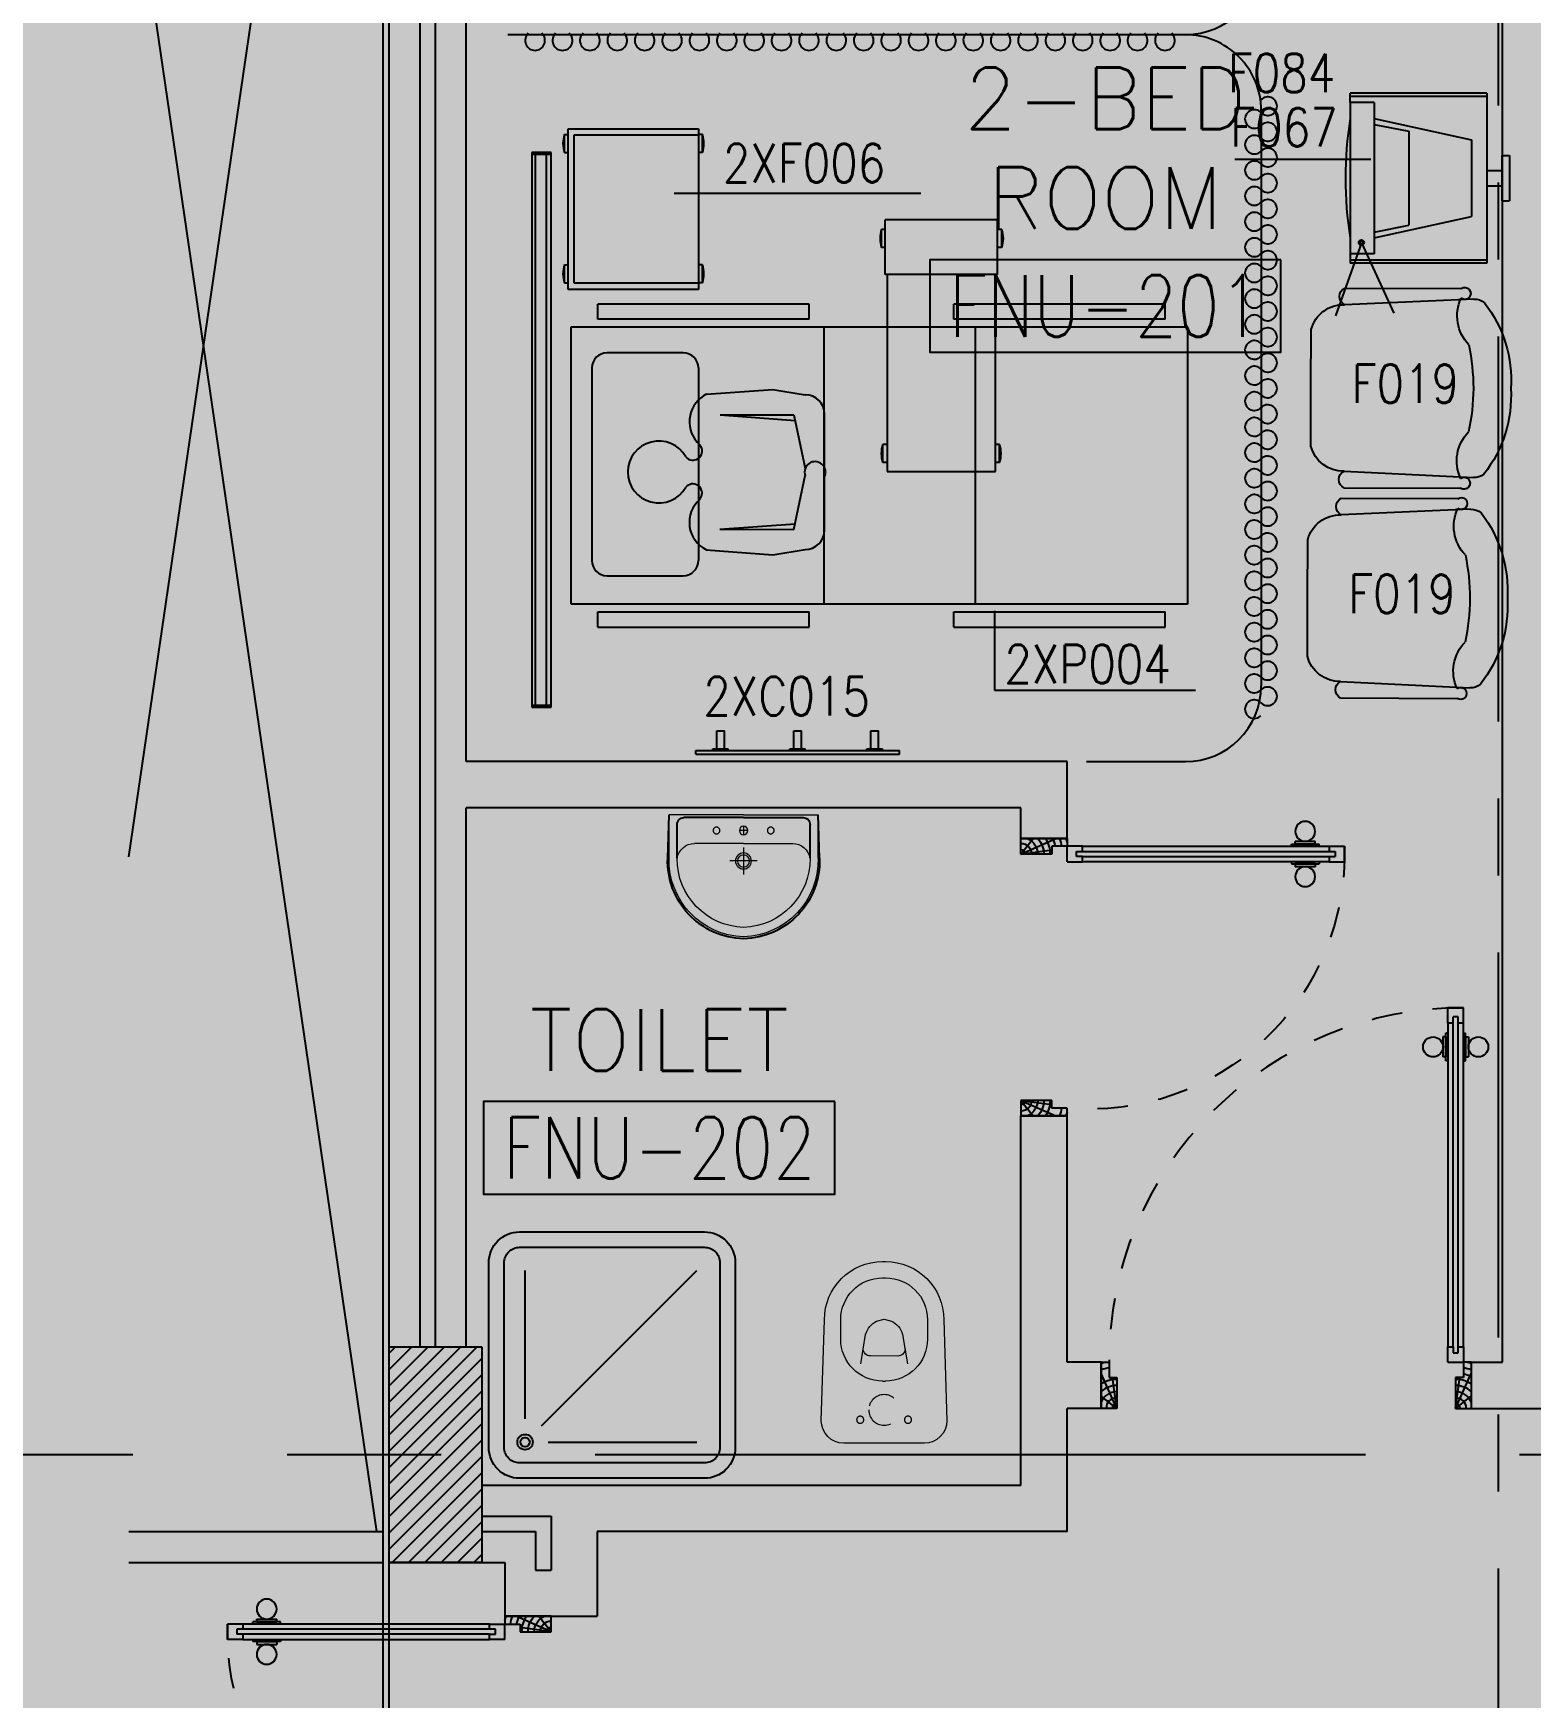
# Model space of a CAD drawing. Extents: x 88852.7 to 88945.7, y 39921.6 to 40001.1.
# Drawn here: x 88859.62 to 88864.47, y 39979.31 to 39984.71 of the extents above; entities that cross this region are included whole.
import ezdxf
from ezdxf.enums import TextEntityAlignment as Align

# ---------------------------------------------------------------- set-up
doc = ezdxf.new("R2010")
doc.units = 0
doc.header["$MEASUREMENT"] = 0
for name, pattern in [('CENTER', [2, 1.25, -0.25, 0.25, -0.25]), ('CENTER2', [1.125, 0.75, -0.125, 0.125, -0.125]), ('CENTERX2', [4, 2.5, -0.5, 0.5, -0.5]), ('DASHED', [0.75, 0.5, -0.25]), ('HIDDEN', [0.375, 0.25, -0.125]), ('HIDDEN2', [0.1875, 0.125, -0.0625])]:
    doc.linetypes.add(name, pattern=pattern)
for name, color, linetype in [('A-TEXT', 7, 'CONTINUOUS'), ('AXES', 11, 'CENTERX2'), ('AXES1', 11, 'CENTER'), ('COL', 2, 'CONTINUOUS'), ('DOOR', 7, 'CONTINUOUS'), ('EJ', 9, 'CONTINUOUS'), ('ELEV', 2, 'CONTINUOUS'), ('FIX', 3, 'CONTINUOUS'), ('HAT', 8, 'CONTINUOUS'), ('INSUL', 4, 'CONTINUOUS'), ('MEDICAL', 4, 'CONTINUOUS'), ('NON-MEDICAL', 4, 'CONTINUOUS'), ('RM-BOX', 4, 'CONTINUOUS'), ('RM-NAME', 2, 'CONTINUOUS'), ('RM-NO', 2, 'CONTINUOUS'), ('ROOF', 7, 'CONTINUOUS'), ('SHAFT', 4, 'CONTINUOUS'), ('WALL', 4, 'CONTINUOUS'), ('WIN', 3, 'CONTINUOUS')]:
    doc.layers.add(name, color=color, linetype=linetype)
doc.styles.add('ROMANS', font='ROMANS.shx', dxfattribs={"width": 0.6})
doc.dimstyles.new('DIM-OUT', dxfattribs={"dimscale": 0, "dimtxt": 0.24, "dimasz": 0.08, "dimexe": 0.02, "dimexo": 0.02, "dimgap": 0.05, "dimtad": 1, "dimdec": 0, "dimlfac": 1000, "dimzin": 0, "dimdsep": 46, "dimtxsty": 'ROMANS', "dimblk1": 'ARCHTICK', "dimblk2": 'ARCHTICK', "dimsah": 1, "dimcen": 0.01, "dimdle": 0.08, "dimclrd": 4, "dimclre": 4, "dimclrt": 2, "dimadec": 0, "dimazin": 0, "dimtp": 2, "dimtm": 2, "dimtfac": 0.114286, "dimtdec": 0, "dimtix": 1, "dimtmove": 2, "dimatfit": 3, "dimldrblk": 'ARCHTICK', "dimfxl": 0, "dimtolj": 1, "dimtzin": 0, "dimarcsym": 0})

# ---------------------------------------------------------------- blocks, each defined once
blk = doc.blocks.new('DOOR90')
at = {"layer": 'DOOR', "linetype": 'ByBlock'}
for p, q in [((0, 0), (-150, 0)), ((-200, -25), (-1000, -25)), ((-200, -42), (-1000, -42)), ((-200, -58), (-1000, -58)), ((-1000, -75), (-200, -75))]:
    blk.add_line(p, q, dxfattribs=at)
at = {"layer": 'DOOR', "color": 0, "linetype": 'ByBlock'}
for p, q in [((-150, 0), (-150, -25)), ((-150, 0), (0, 0)), ((0, -50), (0, 0)), ((-1050, -25), (-1050, -75)), ((-1050, -75), (-1050, -25)), ((-1000, -25), (-1050, -25)), ((-1020, -42), (-1020, -58)), ((-1000, -42), (-1020, -42)), ((-1000, -25), (-1000, -42)), ((-967.6, -25), (-967.6, -17.8)), ((-877.6, -17.8), (-967.6, -17.8)), ((-955, -17.8), (-955, -8.8)), ((-955, -8.8), (-890.2, -8.8)), ((-955, -17.8), (-890.2, -17.8)), ((-890.2, -17.8), (-890.2, -8.8)), ((-877.6, -25), (-877.6, -17.8)), ((-200, -42), (-200, -25)), ((-200, -25), (-150, -25)), ((-180, -42), (-200, -42)), ((-180, -58), (-180, -42)), ((-150, -75), (-150, -25)), ((-150, -25), (-100, -25)), ((-100, -25), (-100, -50)), ((-100, -50), (0, -50)), ((-1000, -75), (-1050, -75)), ((-1000, -58), (-1020, -58)), ((-1000, -58), (-1000, -75)), ((-967.6, -75), (-967.6, -82.2)), ((-877.6, -82.2), (-967.6, -82.2)), ((-955, -82.2), (-955, -91.2)), ((-955, -82.2), (-890.2, -82.2)), ((-955, -91.2), (-890.2, -91.2)), ((-890.2, -82.2), (-890.2, -91.2)), ((-877.6, -75), (-877.6, -82.2)), ((-200, -75), (-200, -58)), ((-200, -58), (-180, -58)), ((-150, -75), (-200, -75)), ((-100, -850), (0, -850)), ((-100, -875), (-100, -850)), ((0, -850), (0, -900)), ((-150, -900), (-150, -875)), ((-150, -875), (-100, -875)), ((0, -900), (-150, -900)), ((-150, -900), (0, -900))]:
    blk.add_line(p, q, dxfattribs=at)
at = {"layer": 'DOOR', "color": 9, "linetype": 'ByBlock'}
for p, q in [((0, -50), (-113.7, 0)), ((0, -50), (-40.1, 0)), ((0, -50), (-100, -36.6)), ((0, -850), (-113.7, -900)), ((0, -850), (-100, -863.4)), ((0, -850), (-40.1, -900))]:
    blk.add_line(p, q, dxfattribs=at)
at = {"layer": 'DOOR', "color": 0, "linetype": 'ByBlock'}
for centre in [(-922.6, 23.5), (-922.6, -123.5)]:
    blk.add_circle(centre, 32.4, dxfattribs=at)
at = {"layer": 'DOOR', "color": 9, "linetype": 'ByBlock'}
for centre, radius, start, end in [((0, -50), 74.4, 137.7764, 180), ((0, -50), 54.4, 113.2074, 180), ((0, -50), 154.4, 161.1053, 166.2858), ((0, -50), 134.4, 158.1598, 169.28), ((0, -50), 114.4, 154.0838, 167.3774), ((0, -50), 94.4, 148.0182, 180), ((0, -50), 34.4, 90, 180), ((0, -50), 14.4, 90, 180), ((0, -850), 94.4, 180, 211.9818), ((0, -850), 74.4, 180, 222.2236), ((0, -850), 54.4, 180, 246.7926), ((0, -850), 34.4, 180, 270), ((0, -850), 14.4, 180, 270), ((0, -850), 154.4, 193.7142, 198.8947), ((0, -850), 134.4, 190.72, 201.8402)]:
    blk.add_arc(centre, radius, start, end, dxfattribs=at)
at = {"layer": 'DOOR', "linetype": 'HIDDEN', "ltscale": 0.5}
blk.add_arc((-222.2, -50), 828.2, 178.2701, 275.003, dxfattribs=at)
blk = doc.blocks.new('DOOR100')
at = {"layer": 'DOOR', "color": 0, "linetype": 'ByBlock'}
for p, q in [((-76.1, 1251.1), (-76.1, 1301.1)), ((-76.1, 1301.1), (-26.1, 1301.1)), ((-26.1, 1301.1), (-76.1, 1301.1)), ((-26.1, 1251.1), (-26.1, 1301.1)), ((-59.1, 1251.1), (-76.1, 1251.1)), ((-59.1, 1251.1), (-59.1, 1271.1)), ((-43.1, 1271.1), (-59.1, 1271.1)), ((-43.1, 1251.1), (-43.1, 1271.1)), ((-26.1, 1251.1), (-43.1, 1251.1)), ((-92.3, 1206.1), (-92.3, 1141.3)), ((-83.3, 1206.1), (-92.3, 1206.1)), ((-83.3, 1128.7), (-83.3, 1218.7)), ((-76.1, 1218.7), (-83.3, 1218.7)), ((-83.3, 1206.1), (-83.3, 1141.3)), ((-26.1, 1218.7), (-18.9, 1218.7)), ((-18.9, 1128.7), (-18.9, 1218.7)), ((-18.9, 1206.1), (-18.9, 1141.3)), ((-18.9, 1206.1), (-9.9, 1206.1)), ((-9.9, 1206.1), (-9.9, 1141.3)), ((-83.3, 1141.3), (-92.3, 1141.3)), ((-18.9, 1141.3), (-9.9, 1141.3)), ((-76.1, 1128.7), (-83.3, 1128.7)), ((-26.1, 1128.7), (-18.9, 1128.7)), ((-76.1, 200), (-59.1, 200)), ((-76.1, 150), (-76.1, 200)), ((-59.1, 200), (-59.1, 180)), ((-59.1, 180), (-43.1, 180)), ((-43.1, 200), (-26.1, 200)), ((-43.1, 180), (-43.1, 200)), ((-26.1, 200), (-26.1, 150)), ((-1201.1, 0), (-1201.1, 150)), ((-1201.1, 150), (-1176.1, 150)), ((-1201.1, 150), (-1201.1, 0)), ((-1176.1, 150), (-1176.1, 100)), ((-76.1, 150), (-26.1, 150)), ((-1.1, 150), (-26.1, 150)), ((-26.1, 150), (-26.1, 100)), ((-1.1, 150), (-1.1, 0)), ((-1176.1, 100), (-1151.1, 100)), ((-1151.1, 100), (-1151.1, 0)), ((-51.1, 100), (-51.1, 0)), ((-26.1, 100), (-51.1, 100)), ((-1151.1, 0), (-1201.1, 0)), ((-51.1, 0), (-1.1, 0))]:
    blk.add_line(p, q, dxfattribs=at)
at = {"layer": 'DOOR', "linetype": 'ByBlock'}
for p, q in [((-76.1, 1251.1), (-76.1, 200)), ((-59.1, 200), (-59.1, 1251.1)), ((-43.1, 200), (-43.1, 1251.1)), ((-26.1, 200), (-26.1, 1251.1))]:
    blk.add_line(p, q, dxfattribs=at)
at = {"layer": 'DOOR', "color": 9, "linetype": 'ByBlock'}
for p, q in [((-1151.1, 0), (-1201.1, 113.7)), ((-51.1, 0), (-1.1, 113.7)), ((-1151.1, 0), (-1164.4, 100)), ((-51.1, 0), (-37.7, 100)), ((-1151.1, 0), (-1201.1, 40.1)), ((-51.1, 0), (-1.1, 40.1))]:
    blk.add_line(p, q, dxfattribs=at)
at = {"layer": 'DOOR', "color": 0, "linetype": 'ByBlock'}
for centre in [(-124.6, 1173.7), (22.5, 1173.7)]:
    blk.add_circle(centre, 32.4, dxfattribs=at)
at = {"layer": 'DOOR', "linetype": 'HIDDEN', "ltscale": 0.5}
blk.add_arc((-26.8, 151.9), 1149.2, 89.961, 180.0931, dxfattribs=at)
at = {"layer": 'DOOR', "color": 9, "linetype": 'ByBlock'}
for centre, radius, start, end in [((-1151.1, 0), 154.4, 103.7142, 108.8947), ((-1151.1, 0), 134.4, 100.72, 111.8402), ((-51.1, 0), 134.4, 68.1598, 79.28), ((-51.1, 0), 114.4, 64.0838, 77.3774), ((-51.1, 0), 154.4, 71.1053, 76.2858), ((-1151.1, 0), 94.4, 90, 121.9818), ((-1151.1, 0), 74.4, 90, 132.2236), ((-1151.1, 0), 54.4, 90, 156.7926), ((-51.1, 0), 94.4, 58.0182, 90), ((-51.1, 0), 74.4, 47.7764, 90), ((-51.1, 0), 54.4, 23.2074, 90), ((-1151.1, 0), 34.4, 90, 180), ((-1151.1, 0), 14.4, 90, 180), ((-51.1, 0), 34.4, 0, 90), ((-51.1, 0), 14.4, 0, 90)]:
    blk.add_arc(centre, radius, start, end, dxfattribs=at)
blk = doc.blocks.new('A$C272A55A0')
at = {"layer": 'DOOR', "color": 0, "linetype": 'ByBlock'}
for p, q in [((0, 900.4), (0, 1050.4)), ((50, 1050.4), (0, 1050.4)), ((50, 950.4), (50, 1050.4)), ((1750, 950.4), (1750, 1050.4)), ((1750, 1050.4), (1800, 1050.4)), ((1800, 1050.4), (1800, 900.4)), ((25, 950.4), (50, 950.4)), ((25, 900.4), (25, 950.4)), ((1775, 950.4), (1750, 950.4)), ((1775, 900.4), (1775, 950.4)), ((0, 900.4), (25, 900.4)), ((75, 900.4), (25, 900.4)), ((25, 850.4), (25, 900.4)), ((58, 870.4), (42, 870.4)), ((42, 870.4), (42, 850.4)), ((58, 850.4), (58, 870.4)), ((75, 900.4), (75, 850.4)), ((1725, 900.4), (1775, 900.4)), ((1725, 900.4), (1725, 850.4)), ((1742, 870.4), (1758, 870.4)), ((1742, 850.4), (1742, 870.4)), ((1758, 870.4), (1758, 850.4)), ((1800, 900.4), (1775, 900.4)), ((1775, 850.4), (1775, 900.4)), ((42, 850.4), (25, 850.4)), ((75, 850.4), (58, 850.4)), ((1725, 850.4), (1742, 850.4)), ((1758, 850.4), (1775, 850.4)), ((1725, 172.7), (1717.8, 172.7)), ((1717.8, 172.7), (1717.8, 82.7)), ((1775, 172.7), (1782.2, 172.7)), ((1782.2, 172.7), (1782.2, 82.7)), ((1717.8, 160.1), (1708.8, 160.1)), ((1708.8, 95.3), (1708.8, 160.1)), ((1717.8, 95.3), (1717.8, 160.1)), ((1782.2, 160.1), (1791.2, 160.1)), ((1782.2, 95.3), (1782.2, 160.1)), ((1791.2, 95.3), (1791.2, 160.1)), ((1717.8, 95.3), (1708.8, 95.3)), ((1725, 82.7), (1717.8, 82.7)), ((1775, 82.7), (1782.2, 82.7)), ((1782.2, 95.3), (1791.2, 95.3)), ((25, 50.4), (42, 50.4)), ((25, 50.4), (25, 0.4)), ((25, 0.4), (75, 0.4)), ((75, 0.4), (25, 0.4)), ((42, 50.4), (42, 30.4)), ((42, 30.4), (58, 30.4)), ((58, 50.4), (75, 50.4)), ((58, 50.4), (58, 30.4)), ((75, 50.4), (75, 0.4)), ((1742, 50.4), (1725, 50.4)), ((1725, 50.4), (1725, 0.4)), ((1775, 0.4), (1725, 0.4)), ((1725, 0.4), (1775, 0.4)), ((1742, 50.4), (1742, 30.4)), ((1758, 30.4), (1742, 30.4)), ((1775, 50.4), (1758, 50.4)), ((1758, 50.4), (1758, 30.4)), ((1775, 50.4), (1775, 0.4))]:
    blk.add_line(p, q, dxfattribs=at)
at = {"layer": 'DOOR', "color": 9, "linetype": 'ByBlock'}
for p, q in [((50, 1050.4), (0, 1010.2)), ((50, 1050.4), (0, 936.6)), ((50, 1050.4), (36.6, 950.4)), ((1750, 1050.4), (1800, 1010.2)), ((1750, 1050.4), (1800, 936.6)), ((1750, 1050.4), (1763.4, 950.4))]:
    blk.add_line(p, q, dxfattribs=at)
at = {"layer": 'DOOR', "linetype": 'ByBlock'}
for p, q in [((25, 850.4), (25, 50.4)), ((42, 850.4), (42, 50.4)), ((58, 850.4), (58, 50.4)), ((75, 50.4), (75, 850.4)), ((1725, 50.4), (1725, 850.4)), ((1742, 850.4), (1742, 50.4)), ((1758, 850.4), (1758, 50.4)), ((1775, 850.4), (1775, 50.4))]:
    blk.add_line(p, q, dxfattribs=at)
at = {"layer": 'DOOR', "color": 0, "linetype": 'ByBlock'}
for centre in [(1676.5, 127.7), (1823.5, 127.7)]:
    blk.add_circle(centre, 32.4, dxfattribs=at)
at = {"layer": 'DOOR', "color": 9, "linetype": 'ByBlock'}
for centre, radius, start, end in [((50, 1050.4), 54.4, 203.2074, 270), ((50, 1050.4), 34.4, 180, 270), ((50, 1050.4), 14.4, 180, 270), ((1750, 1050.4), 14.4, 270, 0), ((1750, 1050.4), 34.4, 270, 0), ((1750, 1050.4), 54.4, 270, 336.7926), ((50, 1050.4), 74.4, 227.7764, 270), ((1750, 1050.4), 74.4, 270, 312.2236), ((50, 1050.4), 94.4, 238.0182, 270), ((50, 1050.4), 114.4, 244.0838, 257.3774), ((50, 1050.4), 134.4, 248.1598, 259.28), ((1750, 1050.4), 94.4, 270, 301.9818), ((1750, 1050.4), 114.4, 282.6226, 295.9162), ((1750, 1050.4), 134.4, 280.72, 291.8402), ((50, 1050.4), 154.4, 251.1053, 256.2858), ((1750, 1050.4), 154.4, 283.7142, 288.8947)]:
    blk.add_arc(centre, radius, start, end, dxfattribs=at)
at = {"layer": 'DOOR', "linetype": 'HIDDEN', "ltscale": 0.5}
for centre, start, end in [((50, 851.4), 268.3174, 3.2965), ((1750, 851.4), 176.7035, 271.6826)]:
    blk.add_arc(centre, 851.4, start, end, dxfattribs=at)
at = {"layer": 'WALL', "linetype": 'ByBlock'}
blk.add_line((1800, 900.4), (1800, 1050.4), dxfattribs=at)
blk = doc.blocks.new('C11')
at = {"layer": 'HAT'}
h = blk.add_hatch(dxfattribs=at)
h.set_pattern_fill('ANSI31', color=256, scale=300, style=0)
h.set_pattern_definition([(45, (-248556.182, -75061.005), (-26.5165043, 26.5165043), [])])
h.paths.add_polyline_path([(300, 700), (0, 700), (0, 350), (300, 350)])
h.paths.add_polyline_path([(300, 350), (0, 350), (0, 0), (300, 0)])
at = {"layer": 'COL'}
blk.add_lwpolyline([(300, 700), (300, 0), (0, 0), (0, 700)], close=True, dxfattribs=at)
blk = doc.blocks.new('RM1')
at = {"layer": 'RM-BOX'}
blk.add_lwpolyline([(569.9, -200), (-569.9, -200), (-569.9, -500), (569.9, -500)], close=True, dxfattribs=at)
at = {"layer": 'RM-NAME', "style": 'ROMANS'}
for tag, p in [('ROOMNAME1', (0, 323.8)), ('ROOMNAME2', (0, 0))]:
    blk.add_attdef(tag, text='', height=200, dxfattribs=at).set_placement(p, align=Align.MIDDLE)
at = {"layer": 'RM-NO', "style": 'ROMANS', "width": 0.8}
blk.add_attdef('ROOMNO', text='', height=200, dxfattribs=at).set_placement((0, -350), align=Align.MIDDLE)
blk = doc.blocks.new('LAV1')
at = {"layer": 'FIX', "linetype": 'DASHED', "lineweight": 20, "ltscale": 0.05}
for p, q in [((-0.5, 170), (-0.5, 270)), ((-0.5, 170), (-0.5, 270)), ((49.5, 220), (-50.5, 220))]:
    blk.add_line(p, q, dxfattribs=at)
at = {"layer": 'FIX', "linetype": 'ByBlock', "ltscale": 0.3}
for p, q in [((-280, 210), (-275, 50)), ((-245, 210), (-245, 85)), ((245, 210), (245, 85)), ((280, 210), (275, 50)), ((0, 60), (-220.2, 60)), ((0, 60), (220.2, 60))]:
    blk.add_line(p, q, dxfattribs=at)
at = {"layer": 'FIX', "linetype": 'Continuous', "lineweight": 20}
for p, q in [((-275, 210), (-275, 50)), ((275, 210), (275, 50)), ((0, 155), (-181.4, 155)), ((0, 155), (181.4, 155)), ((0, 50), (-275, 50)), ((0, 50), (-252.5, 50)), ((0, 50), (275, 50)), ((0, 50), (252.5, 50))]:
    blk.add_line(p, q, dxfattribs=at)
at = {"layer": 'FIX', "lineweight": 20}
for p, q in [((0, 92), (0, 123)), ((15.6, 107.5), (-15.5, 107.5))]:
    blk.add_line(p, q, dxfattribs=at)
for centre, radius in [((-0.5, 220), 29.5), ((-0.5, 220), 22.5), ((0, 107.5), 15.5)]:
    blk.add_circle(centre, radius, dxfattribs=at)
at = {"layer": 'FIX', "linetype": 'HIDDEN', "lineweight": 20, "ltscale": 0.05}
for centre in [(-100, 107.5), (100, 107.5)]:
    blk.add_circle(centre, 12.4, dxfattribs=at)
at = {"layer": 'FIX', "linetype": 'ByBlock', "ltscale": 0.3}
for centre, radius, start, end in [((6.9, 220), 287, 91.37765, 182.00641), ((-6.9, 220), 287, 357.99359, 88.62235), ((-220.1, 84.9), 24.9, 179.70214, 269.94861), ((220.1, 84.9), 24.9, 270.05139, 0.29786)]:
    blk.add_arc(centre, radius, start, end, dxfattribs=at)
at = {"layer": 'FIX', "linetype": 'Continuous', "lineweight": 20}
for centre, radius, start, end in [((8.4, 216.7), 283.4, 91.6988, 181.35097), ((-8.4, 216.7), 283.4, 358.64903, 88.3012), ((7.6, 212.5), 252.7, 91.73281, 180.48842), ((-7.6, 212.5), 252.7, 359.51158, 88.26719), ((-179.2, 221.8), 66.9, 190.20056, 268.07863), ((179.2, 221.8), 66.9, 271.92137, 349.79944)]:
    blk.add_arc(centre, radius, start, end, dxfattribs=at)
blk = doc.blocks.new('WC1')
at = {"layer": 'FIX', "lineweight": 20}
for p, q in [((-210, 203.8), (-538, 193.8)), ((-475, 140.8), (-538, 140.8)), ((-137, 0), (-137, 130.8)), ((-394.8, 75.7), (-490.4, 60.1)), ((-727, 4.8), (-727, -4.8)), ((-674, 4.8), (-674, -4.8)), ((-533.7, 24.2), (-539.5, 0)), ((-539.5, 0), (-533.7, -24.2)), ((-339, 4.8), (-339, -4.8)), ((-137, -130.8), (-137, 0)), ((-490.4, -60.1), (-394.8, -75.7)), ((-538, -140.8), (-475, -140.8)), ((-538, -193.8), (-210, -203.8)), ((-213.2, -203.8), (-210, -203.8))]:
    blk.add_line(p, q, dxfattribs=at)
at = {"layer": 'FIX', "linetype": 'Continuous', "lineweight": 20}
blk.add_line((-420.1, -47.3), (-420.4, 44.6), dxfattribs=at)
at = {"layer": 'FIX', "linetype": 'HIDDEN', "lineweight": 20, "ltscale": 0.05}
for centre in [(-213.2, 77.5), (-213.2, -77.5)]:
    blk.add_circle(centre, 11.6, dxfattribs=at)
at = {"layer": 'FIX', "linetype": 'HIDDEN2', "lineweight": 20, "ltscale": 0.3}
blk.add_circle((-245, 0), 49.8, dxfattribs=at)
at = {"layer": 'FIX', "lineweight": 20}
for centre, radius, start, end in [((-538, 4.8), 189, 90, 180), ((-210, 130.8), 73, 360, 90), ((-538, 4.8), 136, 90, 180), ((-475, 4.8), 136, 360, 90), ((-464.4, -17.6), 82, 108.496, 128.9242), ((-473, -6.9), 68.2, 128.9242, 152.8468), ((-538, -4.8), 189, 180, 270), ((-538, -4.8), 136, 180, 270), ((-473, 6.9), 68.2, 207.1532, 231.0758), ((-464.4, 17.6), 82, 231.0758, 251.504), ((-475, -4.8), 136, 270, 0), ((-210, -130.8), 73, 270, 0)]:
    blk.add_arc(centre, radius, start, end, dxfattribs=at)
at = {"layer": 'FIX', "linetype": 'Continuous', "lineweight": 20}
for centre, start, end in [((-442.7, 45.5), 357.6662, 91.6121), ((-442.4, -45.6), 268.3879, 2.3338)]:
    blk.add_arc(centre, 22.3, start, end, dxfattribs=at)
blk = doc.blocks.new('SHR1')
at = {"layer": 'FIX'}
for p, q in [((-195.7, 195.7), (-700, 700)), ((-142.7, 217.7), (-142.7, 700)), ((-217.7, 142.7), (-700, 142.7))]:
    blk.add_line(p, q, dxfattribs=at)
for points in [[(-825, 125), (-825, 725, -0.414214), (-725, 825), (-125, 825, -0.414214), (-25, 725), (-25, 125, -0.414214), (-125, 25), (-725, 25, -0.414214)], [(-775, 125), (-775, 725, -0.414214), (-725, 775), (-125, 775, -0.414214), (-75, 725), (-75, 125, -0.414214), (-125, 75), (-725, 75, -0.414214)]]:
    blk.add_lwpolyline(points, format="xyb", close=True, dxfattribs=at)
for radius in [25, 15]:
    blk.add_circle((-142.7, 142.7), radius, dxfattribs=at)

msp = doc.modelspace()

# ---------------------------------------------------------------- linework, layer by layer
at = {"layer": 'AXES'}
for p, q in [((88860.7503, 39921.6153), (88860.7503, 40000.0779)), ((88860.7703, 39921.6132), (88860.7703, 40000.0759)), ((88853.4386, 39980.0996), (88876.9703, 39980.0996))]:
    msp.add_line(p, q, dxfattribs=at)
at = {"layer": 'AXES1'}
msp.add_line((88864.3703, 39928.4796), (88864.3703, 39987.2996), dxfattribs=at)
msp.add_line((88864.3703, 39928.4796), (88864.3703, 39987.2996), dxfattribs=at)
at = {"layer": 'EJ'}
for p, q in [((88860.7503, 39977.5996), (88860.7503, 39979.7496)), ((88860.7703, 39977.5996), (88860.7703, 39979.7496))]:
    msp.add_line(p, q, dxfattribs=at)
at = {"layer": 'ELEV', "linetype": 'CENTER2', "const_width": 0.12}
msp.add_lwpolyline([(88859.8638, 39926.1604), (88859.8638, 39989.6996)], dxfattribs=at)
at = {"layer": 'INSUL'}
for p, q in [((88860.8703, 39980.4496), (88860.8703, 39987.0496)), ((88860.9203, 39980.4496), (88860.9203, 39987.0496)), ((88861.0703, 39979.8996), (88861.2953, 39979.8996)), ((88861.2953, 39979.8996), (88861.2953, 39979.7246)), ((88861.0703, 39979.8496), (88861.2453, 39979.8496)), ((88861.2453, 39979.8496), (88861.2453, 39979.7246)), ((88861.2453, 39979.7246), (88861.2953, 39979.7246))]:
    msp.add_line(p, q, dxfattribs=at)
at = {"layer": 'MEDICAL'}
for p, q in [((88863.354, 39984.7098), (88861.1553, 39984.7098)), ((88864.3322, 39984.5195), (88863.8893, 39984.5195)), ((88863.8893, 39984.4899), (88863.8893, 39984.5195)), ((88864.3322, 39984.5096), (88863.8893, 39984.5096)), ((88863.8893, 39984.4899), (88863.8893, 39983.9978)), ((88863.9666, 39984.4899), (88863.8893, 39984.4899)), ((88863.9666, 39984.4899), (88863.9666, 39983.9978)), ((88864.3322, 39984.5195), (88864.3322, 39983.9683)), ((88863.9666, 39984.4372), (88864.283, 39984.3686)), ((88861.3389, 39984.3859), (88861.3511, 39984.3859)), ((88861.3389, 39984.3268), (88861.3389, 39984.3859)), ((88861.3511, 39983.883), (88861.3511, 39984.4047)), ((88861.3511, 39984.4047), (88861.7743, 39984.4047)), ((88861.3708, 39983.9027), (88861.3708, 39984.385)), ((88861.3708, 39984.385), (88861.7743, 39984.385)), ((88861.7743, 39984.4047), (88861.7743, 39983.883)), ((88861.7865, 39984.3859), (88861.7743, 39984.3859)), ((88861.7865, 39984.3268), (88861.7865, 39984.3859)), ((88863.9666, 39984.4186), (88864.0791, 39984.3966)), ((88864.0791, 39984.3966), (88864.0791, 39984.0911)), ((88861.2957, 39984.3273), (88861.2326, 39984.3273)), ((88861.2326, 39984.3273), (88861.2326, 39982.5269)), ((88861.2957, 39984.3211), (88861.2326, 39984.3211)), ((88861.2442, 39984.3211), (88861.2442, 39982.533)), ((88861.2811, 39982.533), (88861.2811, 39984.3211)), ((88861.2957, 39982.5269), (88861.2957, 39984.3273)), ((88861.3389, 39984.3268), (88861.3511, 39984.3268)), ((88861.7865, 39984.3268), (88861.7743, 39984.3268)), ((88864.283, 39984.3686), (88864.283, 39984.1191)), ((88864.3814, 39984.3177), (88864.4058, 39984.3177)), ((88864.3814, 39984.3177), (88864.3814, 39984.1701)), ((88864.4058, 39984.3177), (88864.4058, 39984.1701)), ((88864.3322, 39984.2685), (88864.3814, 39984.2685)), ((88864.3322, 39984.2193), (88864.3814, 39984.2193)), ((88864.3814, 39984.1701), (88864.4058, 39984.1701)), ((88862.3801, 39983.9316), (88862.3801, 39984.1087)), ((88862.7442, 39984.1087), (88862.3801, 39984.1087)), ((88862.7442, 39983.9316), (88862.7442, 39984.1087)), ((88863.9666, 39984.0505), (88864.283, 39984.1191)), ((88862.3801, 39984.0777), (88862.3681, 39984.0777)), ((88862.3681, 39984.0186), (88862.3681, 39984.0777)), ((88862.7585, 39984.0777), (88862.7442, 39984.0777)), ((88862.7585, 39984.0186), (88862.7585, 39984.0777)), ((88863.9666, 39984.0692), (88864.0791, 39984.0911)), ((88862.3801, 39984.0186), (88862.3681, 39984.0186)), ((88862.7585, 39984.0186), (88862.7442, 39984.0186)), ((88863.9255, 39984.0343), (88863.8407, 39983.7975)), ((88863.8893, 39983.9978), (88863.8893, 39983.9683)), ((88863.9666, 39983.9978), (88863.8893, 39983.9978)), ((88863.9255, 39984.0343), (88864.0303, 39983.8057)), ((88861.3389, 39983.9631), (88861.3511, 39983.9631)), ((88861.3389, 39983.9041), (88861.3389, 39983.9631)), ((88861.7865, 39983.9631), (88861.7743, 39983.9631)), ((88861.7865, 39983.9041), (88861.7865, 39983.9631)), ((88864.3322, 39983.9781), (88863.8893, 39983.9781)), ((88864.3322, 39983.9683), (88863.8893, 39983.9683)), ((88861.3389, 39983.9041), (88861.3511, 39983.9041)), ((88861.7743, 39983.9027), (88861.3708, 39983.9027)), ((88861.7865, 39983.9041), (88861.7743, 39983.9041)), ((88862.7442, 39983.9316), (88862.3801, 39983.9316)), ((88862.3862, 39983.9316), (88862.3862, 39983.2918)), ((88862.7381, 39983.2918), (88862.7381, 39983.9316)), ((88861.7743, 39983.883), (88861.3511, 39983.883)), ((88861.4469, 39983.7858), (88861.4469, 39983.835)), ((88862.1326, 39983.835), (88861.4469, 39983.835)), ((88862.1326, 39983.7858), (88862.1326, 39983.835)), ((88862.6027, 39983.7858), (88862.6027, 39983.835)), ((88863.2884, 39983.835), (88862.6027, 39983.835)), ((88863.2884, 39983.7858), (88863.2884, 39983.835)), ((88862.1326, 39983.7858), (88861.4469, 39983.7858)), ((88863.2884, 39983.7858), (88862.6027, 39983.7858)), ((88861.3609, 39983.7608), (88863.3609, 39983.7608)), ((88861.3609, 39982.8608), (88861.3609, 39983.7608)), ((88862.1813, 39982.8608), (88862.1813, 39983.7608)), ((88862.6734, 39982.8608), (88862.6734, 39983.7608)), ((88863.3609, 39983.7608), (88863.3609, 39982.8608)), ((88861.7244, 39983.6769), (88861.477, 39983.6769)), ((88861.4278, 39983.6277), (88861.4278, 39983.0024)), ((88861.7737, 39983.6277), (88861.7737, 39983.0024)), ((88862.3862, 39983.3797), (88862.3719, 39983.3797)), ((88862.3719, 39983.3206), (88862.3719, 39983.3797)), ((88862.751, 39983.3797), (88862.7381, 39983.3797)), ((88862.751, 39983.3206), (88862.751, 39983.3797)), ((88862.3862, 39983.3206), (88862.3719, 39983.3206)), ((88862.3862, 39983.2918), (88862.7381, 39983.2918)), ((88862.751, 39983.3206), (88862.7381, 39983.3206)), ((88861.477, 39982.9531), (88861.7244, 39982.9531)), ((88863.3609, 39982.8608), (88861.3609, 39982.8608)), ((88861.4469, 39982.7866), (88861.4469, 39982.8358)), ((88861.4469, 39982.8358), (88862.1326, 39982.8358)), ((88862.1326, 39982.7866), (88862.1326, 39982.8358)), ((88862.6027, 39982.8358), (88863.2884, 39982.8358)), ((88862.6027, 39982.7866), (88862.6027, 39982.8358)), ((88863.2884, 39982.7866), (88863.2884, 39982.8358)), ((88861.4469, 39982.7866), (88862.1326, 39982.7866)), ((88862.6027, 39982.7866), (88863.2884, 39982.7866)), ((88861.2326, 39982.533), (88861.2957, 39982.533)), ((88861.2326, 39982.5269), (88861.2957, 39982.5269)), ((88863.0328, 39982.3496), (88863.354, 39982.3496))]:
    msp.add_line(p, q, dxfattribs=at)
at = {"layer": 'MEDICAL', "color": 15}
msp.add_line((88863.6001, 39984.4638), (88863.6001, 39982.5956), dxfattribs=at)
at = {"layer": 'MEDICAL', "const_width": 0.000738}
for points in [[(88863.8407, 39983.8201, 1), (88863.8407, 39983.8194, 1)], [(88864.0303, 39983.8286, 1), (88864.0303, 39983.8279, 1)]]:
    msp.add_lwpolyline(points, format="xyb", close=True, dxfattribs=at)
at = {"layer": 'MEDICAL'}
for radius in [0.00868, 0.00533]:
    msp.add_circle((88863.9251, 39984.0348), radius, dxfattribs=at)
for centre, radius, start, end in [((88863.354, 39984.9559), 0.2461, 270, 0), ((88863.354, 39984.4638), 0.2461, 359.9987, 90), ((88865.0592, 39984.2439), 1.1858, 170.6153, 189.3847), ((88861.4251, 39984.3563), 0.091, 161.0754, 198.9246), ((88861.7004, 39984.3563), 0.091, 341.0754, 18.9246), ((88862.4542, 39984.0482), 0.091, 161.0754, 198.9246), ((88862.6723, 39984.0482), 0.091, 341.0754, 18.9246), ((88861.4251, 39983.9336), 0.091, 161.0754, 198.9246), ((88861.7004, 39983.9336), 0.091, 341.0754, 18.9246), ((88861.477, 39983.6277), 0.0492, 90, 180), ((88861.7244, 39983.6277), 0.0492, 0, 90), ((88862.458, 39983.3501), 0.091, 161.0754, 198.9246), ((88862.6649, 39983.3501), 0.091, 341.0754, 18.9246), ((88861.477, 39983.0024), 0.0492, 180, 270), ((88861.7244, 39983.0024), 0.0492, 270, 0), ((88863.354, 39982.5956), 0.2461, 270, 0)]:
    msp.add_arc(centre, radius, start, end, dxfattribs=at)
at = {"layer": 'MEDICAL', "color": 15}
for centre, radius, start, end in [((88861.2436, 39984.691), 0.0322, 133.5684, 46.4316), ((88861.3325, 39984.691), 0.0322, 133.5684, 46.4316), ((88861.4214, 39984.691), 0.0322, 133.5684, 46.4316), ((88861.5102, 39984.691), 0.0322, 133.5684, 46.4316), ((88861.5991, 39984.691), 0.0322, 133.5684, 46.4316), ((88861.688, 39984.691), 0.0322, 133.5684, 46.4316), ((88861.7768, 39984.691), 0.0322, 133.5684, 46.4316), ((88861.8657, 39984.691), 0.0322, 133.5684, 46.4316), ((88861.9546, 39984.691), 0.0322, 133.5684, 46.4316), ((88862.0434, 39984.691), 0.0322, 133.5684, 46.4316), ((88862.1323, 39984.691), 0.0322, 133.5684, 46.4316), ((88862.2212, 39984.691), 0.0322, 133.5684, 46.4316), ((88862.31, 39984.691), 0.0322, 133.5684, 46.4316), ((88862.3989, 39984.691), 0.0322, 133.5684, 46.4316), ((88862.4878, 39984.691), 0.0322, 133.5684, 46.4316), ((88862.5766, 39984.691), 0.0322, 133.5684, 46.4316), ((88862.6655, 39984.691), 0.0322, 133.5684, 46.4316), ((88862.7544, 39984.691), 0.0322, 133.5684, 46.4316), ((88862.8432, 39984.691), 0.0322, 133.5684, 46.4316), ((88862.9321, 39984.691), 0.0322, 133.5684, 46.4316), ((88863.021, 39984.691), 0.0322, 133.5684, 46.4316), ((88863.1098, 39984.691), 0.0322, 133.5684, 46.4316), ((88863.1987, 39984.691), 0.0322, 133.5684, 46.4316), ((88863.2876, 39984.691), 0.0322, 133.5684, 46.4316), ((88863.6212, 39984.4778), 0.0302, 223.5684, 136.4316), ((88863.5775, 39984.4361), 0.0302, 43.5684, 316.4316), ((88863.5775, 39984.3528), 0.0302, 43.5684, 316.4316), ((88863.6212, 39984.3945), 0.0302, 223.5684, 136.4316), ((88863.6212, 39984.3111), 0.0302, 223.5684, 136.4316), ((88863.5775, 39984.2695), 0.0302, 43.5684, 316.4316), ((88863.5775, 39984.1862), 0.0302, 43.5684, 316.4316), ((88863.6212, 39984.2278), 0.0302, 223.5684, 136.4316), ((88863.6212, 39984.1445), 0.0302, 223.5684, 136.4316), ((88863.5775, 39984.1029), 0.0302, 43.5684, 316.4316), ((88863.5775, 39984.0195), 0.0302, 43.5684, 316.4316), ((88863.6212, 39984.0612), 0.0302, 223.5684, 136.4316), ((88863.6212, 39983.9779), 0.0302, 223.5684, 136.4316), ((88863.5775, 39983.9362), 0.0302, 43.5684, 316.4316), ((88863.6212, 39983.8946), 0.0302, 223.5684, 136.4316), ((88863.5775, 39983.8529), 0.0302, 43.5684, 316.4316), ((88863.6212, 39983.8113), 0.0302, 223.5684, 136.4316), ((88863.5775, 39983.7696), 0.0302, 43.5684, 316.4316), ((88863.6212, 39983.7279), 0.0302, 223.5684, 136.4316), ((88863.5775, 39983.6863), 0.0302, 43.5684, 316.4316), ((88863.6212, 39983.6446), 0.0302, 223.5684, 136.4316), ((88863.5775, 39983.603), 0.0302, 43.5684, 316.4316), ((88863.6212, 39983.5613), 0.0302, 223.5684, 136.4316), ((88863.5775, 39983.5197), 0.0302, 43.5684, 316.4316), ((88863.6212, 39983.478), 0.0302, 223.5684, 136.4316), ((88863.5775, 39983.4363), 0.0302, 43.5684, 316.4316), ((88863.6212, 39983.3947), 0.0302, 223.5684, 136.4316), ((88863.5775, 39983.353), 0.0302, 43.5684, 316.4316), ((88863.5775, 39983.2697), 0.0302, 43.5684, 316.4316), ((88863.6212, 39983.3114), 0.0302, 223.5684, 136.4316), ((88863.6212, 39983.2281), 0.0302, 223.5684, 136.4316), ((88863.5775, 39983.1864), 0.0302, 43.5684, 316.4316), ((88863.5775, 39983.1031), 0.0302, 43.5684, 316.4316), ((88863.6212, 39983.1448), 0.0302, 223.5684, 136.4316), ((88863.6212, 39983.0614), 0.0302, 223.5684, 136.4316), ((88863.5775, 39983.0198), 0.0302, 43.5684, 316.4316), ((88863.5775, 39982.9365), 0.0302, 43.5684, 316.4316), ((88863.6212, 39982.9781), 0.0302, 223.5684, 136.4316), ((88863.6212, 39982.8948), 0.0302, 223.5684, 136.4316), ((88863.5775, 39982.8532), 0.0302, 43.5684, 316.4316), ((88863.6212, 39982.8115), 0.0302, 223.5684, 136.4316), ((88863.5775, 39982.7698), 0.0302, 43.5684, 316.4316), ((88863.6212, 39982.7282), 0.0302, 223.5684, 136.4316), ((88863.5775, 39982.6865), 0.0302, 43.5684, 316.4316), ((88863.6212, 39982.6449), 0.0302, 223.5684, 136.4316), ((88863.5775, 39982.6032), 0.0302, 43.5684, 316.4316), ((88863.6212, 39982.5616), 0.0302, 223.5684, 136.4316), ((88863.5775, 39982.5199), 0.0302, 43.5684, 316.4316)]:
    msp.add_arc(centre, radius, start, end, dxfattribs=at)
at = {"layer": 'NON-MEDICAL', "extrusion": (0, 0, -1)}
for p, q in [((88863.8709, 39983.8872), (88864.2493, 39983.8859)), ((88864.2906, 39983.8513), (88863.8707, 39983.8332)), ((88863.7617, 39983.5633), (88863.7624, 39983.7525)), ((88863.7611, 39983.3742), (88863.7617, 39983.5633)), ((88863.8689, 39983.2927), (88864.2886, 39983.2718)), ((88863.8687, 39983.2387), (88864.247, 39983.2374)), ((88863.8597, 39983.2047), (88864.2381, 39983.2034)), ((88864.2794, 39983.1688), (88863.8595, 39983.1507)), ((88863.7505, 39982.8808), (88863.7512, 39983.07)), ((88863.7499, 39982.6916), (88863.7505, 39982.8808)), ((88863.8577, 39982.6102), (88864.2774, 39982.5893)), ((88863.8575, 39982.5562), (88864.2358, 39982.5549))]:
    msp.add_line(p, q, dxfattribs=at)
at = {"layer": 'NON-MEDICAL'}
for p, q in [((88861.7999, 39983.5427), (88862.0156, 39983.5577)), ((88862.0156, 39983.5577), (88862.1203, 39983.5409)), ((88861.8439, 39983.4754), (88862.0837, 39983.4751)), ((88861.8439, 39983.4754), (88862.0875, 39983.4568)), ((88862.0837, 39983.4751), (88862.1201, 39983.301)), ((88862.1829, 39983.3045), (88862.1831, 39983.4779)), ((88862.0832, 39983.1038), (88862.1201, 39983.2781)), ((88862.1827, 39983.1008), (88862.1829, 39983.2747)), ((88861.8434, 39983.1041), (88862.0871, 39983.1221)), ((88861.8434, 39983.1041), (88862.0832, 39983.1038)), ((88861.7993, 39983.037), (88862.015, 39983.0215)), ((88862.015, 39983.0215), (88862.1197, 39983.038)), ((88861.8329, 39982.391), (88861.8329, 39982.4495)), ((88861.8329, 39982.4495), (88861.8583, 39982.4495)), ((88861.8583, 39982.391), (88861.8583, 39982.4495)), ((88862.0829, 39982.4495), (88862.1083, 39982.4495)), ((88862.0829, 39982.391), (88862.0829, 39982.4495)), ((88862.1083, 39982.391), (88862.1083, 39982.4495)), ((88862.3329, 39982.4495), (88862.3583, 39982.4495)), ((88862.3329, 39982.391), (88862.3329, 39982.4495)), ((88862.3583, 39982.391), (88862.3583, 39982.4495)), ((88861.7654, 39982.386), (88862.4258, 39982.386)), ((88861.7654, 39982.3733), (88861.7654, 39982.386)), ((88861.7654, 39982.3733), (88862.4258, 39982.3733)), ((88861.8206, 39982.386), (88861.8206, 39982.391)), ((88861.8206, 39982.391), (88861.8706, 39982.391)), ((88861.8706, 39982.386), (88861.8706, 39982.391)), ((88862.0706, 39982.386), (88862.0706, 39982.391)), ((88862.0706, 39982.391), (88862.1206, 39982.391)), ((88862.1206, 39982.386), (88862.1206, 39982.391)), ((88862.3206, 39982.391), (88862.3706, 39982.391)), ((88862.3206, 39982.386), (88862.3206, 39982.391)), ((88862.3706, 39982.386), (88862.3706, 39982.391)), ((88862.4258, 39982.3733), (88862.4258, 39982.386))]:
    msp.add_line(p, q, dxfattribs=at)
at = {"layer": 'NON-MEDICAL', "extrusion": (0, 0, -1)}
for centre, radius, start, end in [((-88863.8849, 39983.8602), 0.0304, 297.6172, 62.7745), ((-88864.2605, 39983.8699), 0.0195, 55.0399, 305.3517), ((-88863.8669, 39983.7253), 0.108, 14.5956, 92.0562), ((-88864.3715, 39983.7966), 0.1352, 316.2282, 25.1193), ((-88864.2923, 39983.8003), 0.051, 88.108, 129.7355), ((-88863.9991, 39983.5872), 0.412, 142.2429, 183.6391), ((-88863.5379, 39983.5543), 0.7509, 168.573, 179.4524), ((-88863.538, 39983.5738), 0.7509, 180.9393, 191.8186), ((-88863.999, 39983.5378), 0.412, 176.7526, 218.1488), ((-88864.3699, 39983.3259), 0.1352, 335.2723, 44.1634), ((-88863.8658, 39983.4006), 0.108, 268.3354, 345.796), ((-88863.8828, 39983.2656), 0.0304, 297.6172, 62.7745), ((-88864.2583, 39983.2533), 0.0195, 55.0399, 305.3517), ((-88864.2906, 39983.3227), 0.051, 230.6561, 272.2836), ((-88863.8737, 39983.1777), 0.0304, 297.6172, 62.7745), ((-88864.2493, 39983.1874), 0.0195, 55.0399, 305.3517), ((-88863.8557, 39983.0428), 0.108, 14.5956, 92.0562), ((-88864.3603, 39983.1141), 0.1352, 316.2282, 25.1193), ((-88864.2811, 39983.1178), 0.051, 88.108, 129.7355), ((-88863.9879, 39982.9047), 0.412, 142.2429, 183.6391), ((-88863.5267, 39982.8718), 0.7509, 168.573, 179.4524), ((-88863.5268, 39982.8913), 0.7509, 180.9393, 191.8186), ((-88863.9878, 39982.8553), 0.412, 176.7526, 218.1488), ((-88864.3587, 39982.6434), 0.1352, 335.2723, 44.1634), ((-88863.8546, 39982.7181), 0.108, 268.3354, 345.796), ((-88863.8716, 39982.5831), 0.0304, 297.6172, 62.7745), ((-88864.2471, 39982.5708), 0.0195, 55.0399, 305.3517), ((-88864.2794, 39982.6402), 0.051, 230.6561, 272.2836)]:
    msp.add_arc(centre, radius, start, end, dxfattribs=at)
at = {"layer": 'NON-MEDICAL'}
for centre, radius, start, end in [((88861.8444, 39983.4533), 0.0998, 116.4431, 221.4207), ((88862.1203, 39983.478), 0.0629, 359.9323, 89.9323), ((88861.6452, 39983.29), 0.1006, 29.236, 330.6286), ((88861.7558, 39983.3583), 0.0299, 219.976, 29.0326), ((88861.7411, 39983.3503), 0.0466, 28.8828, 52.4069), ((88862.1522, 39983.2896), 0.0341, 334.007, 199.6948), ((88861.7556, 39983.2214), 0.0299, 330.832, 139.8886), ((88861.844, 39983.1263), 0.0998, 131.4626, 243.4214), ((88861.741, 39983.2295), 0.0466, 307.4577, 330.9818), ((88862.1198, 39983.1009), 0.0629, 269.9323, 359.9323)]:
    msp.add_arc(centre, radius, start, end, dxfattribs=at)
at = {"layer": 'ROOF'}
for p, q in [((88860.7503, 39979.7496), (88860.7503, 39987.3496)), ((88859.9253, 39979.8496), (88860.7503, 39979.8496)), ((88859.9253, 39979.7496), (88860.7503, 39979.7496))]:
    msp.add_line(p, q, dxfattribs=at)
at = {"layer": 'SHAFT'}
for p, q in [((88859.9253, 39982.0405), (88860.7301, 39987.5496)), ((88860.7303, 39979.8496), (88859.9253, 39985.3589))]:
    msp.add_line(p, q, dxfattribs=at)
at = {"layer": 'WALL'}
for p, q in [((88860.7703, 39980.4496), (88860.7703, 39987.0496)), ((88864.3828, 39980.3996), (88864.3828, 39987.0496)), ((88861.0203, 39982.3496), (88861.0203, 39986.3496)), ((88862.9703, 39982.3496), (88861.0203, 39982.3496)), ((88862.9703, 39982.0996), (88862.9703, 39982.3496)), ((88861.9703, 39982.1996), (88861.0203, 39982.1996)), ((88862.8203, 39982.1996), (88861.0203, 39982.1996)), ((88861.0203, 39980.4496), (88861.0203, 39982.1996)), ((88862.8203, 39982.0996), (88862.8203, 39982.1996)), ((88862.8203, 39982.0996), (88862.8203, 39982.1996)), ((88862.9703, 39982.0996), (88862.8203, 39982.0996)), ((88862.9703, 39981.1996), (88862.8203, 39981.1996)), ((88862.8203, 39979.9996), (88862.8203, 39981.1996)), ((88862.9703, 39980.3996), (88862.9703, 39981.1996)), ((88863.0823, 39980.3996), (88862.9703, 39980.3996)), ((88863.0823, 39980.2496), (88863.0823, 39980.3996)), ((88864.2823, 39980.2496), (88864.2823, 39980.3996)), ((88863.0823, 39980.2496), (88862.9703, 39980.2496)), ((88862.9703, 39979.8496), (88862.9703, 39980.2496)), ((88861.9703, 39979.9996), (88861.0703, 39979.9996)), ((88861.9703, 39979.9996), (88861.0703, 39979.9996)), ((88862.8203, 39979.9996), (88861.0703, 39979.9996)), ((88861.4453, 39979.8496), (88861.4453, 39979.5746)), ((88861.9703, 39979.8496), (88861.4453, 39979.8496)), ((88861.9703, 39979.8496), (88861.4453, 39979.8496)), ((88862.9703, 39979.8496), (88861.4453, 39979.8496)), ((88860.7703, 39979.7496), (88861.1453, 39979.7496)), ((88861.1453, 39979.7496), (88861.1453, 39979.5746)), ((88861.1453, 39979.5746), (88861.4453, 39979.5746))]:
    msp.add_line(p, q, dxfattribs=at)
at = {"layer": 'WALL', "linetype": 'ByBlock'}
for p, q in [((88864.2823, 39980.3996), (88864.3828, 39980.3996)), ((88864.2823, 39980.2496), (88864.6333, 39980.2496))]:
    msp.add_line(p, q, dxfattribs=at)
at = {"layer": 'WIN', "color": 1}
msp.add_line((88861.0703, 39979.8996), (88861.0703, 39979.8496), dxfattribs=at)

# ---------------------------------------------------------------- block references
at = {"layer": 'COL', "xscale": 0.001000000003841706, "yscale": 0.000999999996565748, "zscale": 0.001}
msp.add_blockref('C11', (88860.7703, 39979.7496), dxfattribs=at)
at = {"layer": 'DOOR', "color": 0, "linetype": 'ByBlock', "yscale": 0.000999999996565748, "zscale": 0.001}
for name, p, xscale in [('DOOR90', (88862.8203, 39982.0996), -0.001000000003841706), ('DOOR100', (88864.2823, 39980.2496), 0.001000000003841706)]:
    msp.add_blockref(name, p, dxfattribs=dict(at, xscale=xscale))
at = {"layer": 'DOOR', "color": 0, "linetype": 'ByBlock', "xscale": -0.000999999996565748, "yscale": 0.000999999996565748, "zscale": 0.001, "rotation": 270}
msp.add_blockref('A$C272A55A0', (88860.2449, 39977.7746), dxfattribs=at)
at = {"layer": 'FIX'}
for name, p, xscale, yscale, zscale, rotation in [('LAV1', (88861.9203, 39982.2206), -0.0008800000068731606, 0.000879999999597203, 0.0008800000000000001, 180), ('WC1', (88862.3763, 39979.9996), -0.000999999996565748, 0.000999999996565748, 0.001, 90)]:
    msp.add_blockref(name, p, dxfattribs=dict(at, xscale=xscale, yscale=yscale, zscale=zscale, rotation=rotation))
at = {"layer": 'RM-NO', "xscale": 0.001000000003841706, "yscale": 0.000999999996565748, "zscale": 0.001}
for p, values in [((88863.0941, 39984.1793), {'ROOMNO': 'FNU-201', 'ROOMNAME2': 'ROOM', 'ROOMNAME1': '2-BED'}), ((88861.6465, 39981.4457), {'ROOMNO': 'FNU-202', 'ROOMNAME2': 'TOILET'})]:
    msp.add_blockref('RM1', p, dxfattribs=at).add_auto_attribs(values)
at = {"layer": 'WALL', "xscale": 0.000999999996565748, "yscale": 0.000999999996565748, "zscale": 0.001, "rotation": 270}
msp.add_blockref('SHR1', (88861.0683, 39979.9976), dxfattribs=at)

# ---------------------------------------------------------------- texts
at = {"layer": 'A-TEXT', "color": 7, "ltscale": 400, "style": 'ROMANS', "width": 0.833974}
for s, p in [('F084', (88863.492, 39984.5227)), ('F067', (88863.5001, 39984.3468)), ('2XF006', (88861.8529, 39984.2301)), ('F019', (88863.894, 39983.5141)), ('F019', (88863.8828, 39982.8318)), ('2XP004', (88862.7664, 39982.6039)), ('2XC015', (88861.7895, 39982.4995))]:
    msp.add_text(s, height=0.125, dxfattribs=at).set_placement(p)

# ---------------------------------------------------------------- leaders
at = {"layer": 'A-TEXT'}
for points in [[(88863.9554, 39984.3048), (88863.5143, 39984.3048)], [(88861.6953, 39984.1953), (88862.4953, 39984.1953)], [(88862.7342, 39982.8389), (88862.7342, 39982.5814), (88863.3872, 39982.5814)]]:
    msp.add_leader(points, dimstyle='DIM-OUT', override={"dimscale": 1, "dimasz": 40}, dxfattribs=at)

doc.saveas('drawing.dxf')
